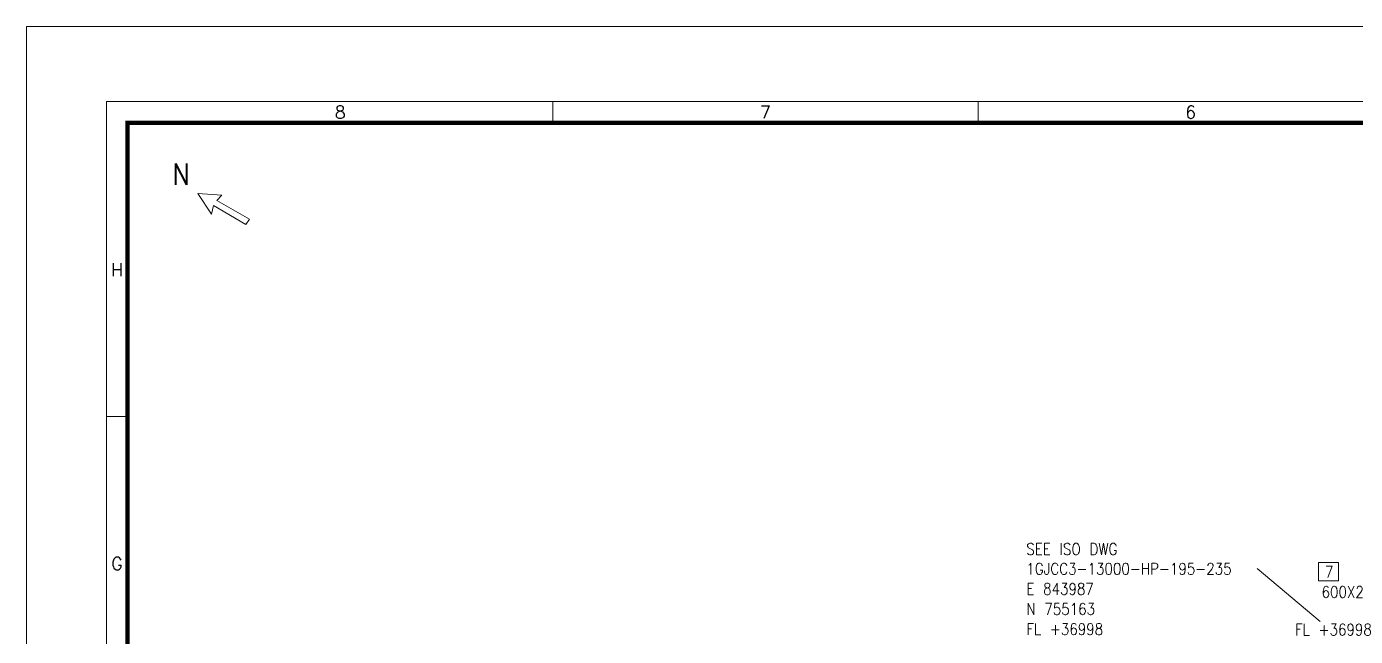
# Model space of a CAD drawing. Extents: x 0 to 841, y 0 to 594.
# Drawn here: x 0 to 310.1, y 451.5 to 594 of the extents above; entities that cross this region are included whole.
import ezdxf
from ezdxf.enums import TextEntityAlignment as Align

# ---------------------------------------------------------------- set-up
doc = ezdxf.new("R2010")
doc.units = 0
doc.header["$MEASUREMENT"] = 0
for name, color, linetype, lineweight in [('3', 7, 'Continuous', 9), ('4', 7, 'Continuous', 9), ('T-TEXT1', 7, 'Continuous', 9)]:
    doc.layers.add(name, color=color, linetype=linetype, lineweight=lineweight)
doc.styles.add('ROMANS', font='ROMANS')
doc.styles.add('TXT', font='txt.shx')

msp = doc.modelspace()

# ---------------------------------------------------------------- linework, layer by layer
at = {"layer": '3', "color": 2, "linetype": 'Continuous', "lineweight": 0}
msp.add_line((287.15, 467.425), (301.8375, 455.075), dxfattribs=at)
msp.add_lwpolyline([(301.45, 464.5625), (306.1375, 464.5625), (306.1375, 468.85), (301.45, 468.85), (301.45, 464.5625)], dxfattribs=at)
at = {"layer": '4', "color": 2, "linetype": 'Continuous', "lineweight": 0}
msp.add_lwpolyline([(39.9875, 554.9875), (43.1875, 550.1875), (43.5875, 552.1875), (51.1875, 547.7875), (51.9875, 548.9875), (44.3875, 553.3875), (45.5875, 554.5875), (39.9875, 554.9875)], dxfattribs=at)
at = {"layer": 'T-TEXT1', "color": 7, "linetype": 'Continuous', "lineweight": 0}
for p, q in [((122.8, 571.525), (122.8, 576.4875)), ((222.0375, 571.525), (222.0375, 576.4875)), ((18.6125, 502.9), (23.575, 502.9))]:
    msp.add_line(p, q, dxfattribs=at)
msp.add_lwpolyline([(0, 0), (841, 0), (841, 594), (0, 594), (0, 0)], dxfattribs=at)
msp.add_lwpolyline([(18.6125, 576.4875), (822.3875, 576.4875), (822.3875, 17.5125), (18.6125, 17.5125)], close=True, dxfattribs=at)
at = {"layer": 'T-TEXT1', "color": 7, "linetype": 'Continuous', "lineweight": 0, "const_width": 0.9911}
msp.add_lwpolyline([(23.575, 571.525), (817.425, 571.525), (817.425, 22.475), (23.575, 22.475), (23.575, 571.525)], dxfattribs=at)

# ---------------------------------------------------------------- texts
at = {"layer": '3', "color": 2, "linetype": 'Continuous', "lineweight": 0, "style": 'TXT', "width": 0.851861}
for s, p in [('SEE ISO DWG', (233.3, 470.6)), ('1GJCC3-13000-HP-195-235', (233.3, 466)), ('7', (303, 465.3)), ('E 843987', (233.3, 461.3)), ('600X20DN', (302.2, 460.6)), ('N 755163', (233.3, 456.6)), ('FL +36998', (233.3, 451.9)), ('FL +36998', (296, 451.8))]:
    msp.add_text(s, height=2.7, dxfattribs=at).set_placement(p)
at = {"layer": '4', "color": 2, "linetype": 'Continuous', "lineweight": 0, "style": 'TXT', "width": 0.859991}
msp.add_text('N', height=5, dxfattribs=at).set_placement((34, 557))
at = {"layer": 'T-TEXT1', "color": 7, "linetype": 'Continuous', "lineweight": 0, "style": 'ROMANS'}
for s, p in [('8', (73.1875, 574.0125)), ('7', (172.425, 574.0125)), ('6', (271.65, 574.0125)), ('H', (21.1, 537.2125)), ('G', (21.1, 468.575))]:
    msp.add_text(s, height=2.9732, dxfattribs=at).set_placement(p, align=Align.MIDDLE)

doc.saveas('drawing.dxf')
